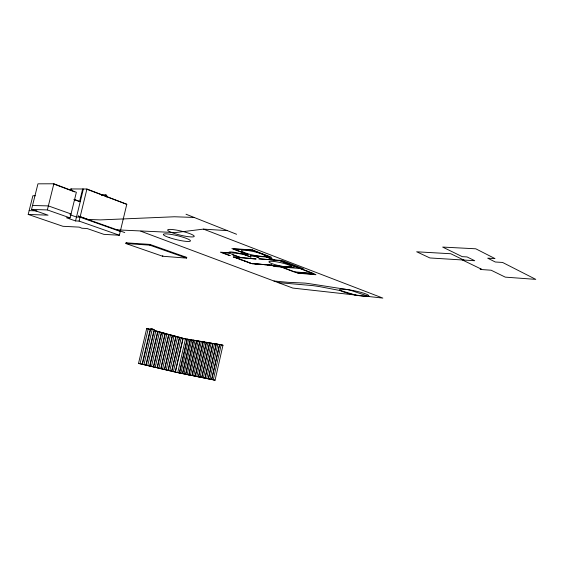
<?xml version="1.0" encoding="UTF-8"?>
<svg xmlns="http://www.w3.org/2000/svg" width="564" height="564" viewBox="0 0 564 564"><rect width="100%" height="100%" fill="white"/><g stroke="black" fill="none" stroke-linecap="round" stroke-linejoin="round"><path stroke-width="0.85" d="M214.517 343.645L212.854 343.37L204.972 378.106L206.628 378.444L214.517 343.645L216.266 344.125L208.405 378.86L201.686 377.443L209.554 342.827L211.204 343.102L212.952 343.582L205.106 378.19L198.422 376.78L206.276 342.285L209.667 343.039L208.031 342.764M217.852 344.195L216.181 343.92L208.285 378.775L209.949 379.114L217.852 344.195L219.607 344.674L211.726 379.537L210.062 379.198M215.067 380.214L211.62 379.452L219.53 344.47L221.208 344.752L222.963 345.231L215.067 380.214L213.389 379.875M221.208 344.752L213.291 379.798L211.62 379.452M198.175 340.952L190.364 375.145L188.764 374.82L196.575 340.684L198.175 340.952L199.931 341.431L192.134 375.561L190.54 375.236M209.477 343.878L201.827 377.527L195.179 376.118L203.019 341.749L204.647 342.017L206.396 342.496L198.57 376.886L191.964 375.469L199.783 341.22L203.153 341.96L195.539 375.356M201.397 341.481L193.572 375.793L191.964 375.469M204.647 342.017L196.794 376.47L195.179 376.118M200.051 377.112L207.912 342.559M203.329 377.774L211.204 343.102M175.185 372.007L182.962 338.259L181.199 337.78L179.641 337.519L171.851 371.274L175.185 372.007L173.642 371.69M175.418 372.113L183.159 338.478L185.5 338.858L187.255 339.338L179.514 373.001L175.418 372.113L182.637 373.636L190.392 339.852L188.637 339.38L187.065 339.119L179.303 372.896L185.782 374.27M177.745 372.585L185.5 338.858M180.868 373.213L188.637 339.38M185.979 373.424L193.551 340.374L190.216 339.641L182.433 373.537L188.947 374.912L196.533 341.749M184.012 373.854L191.795 339.902M193.381 340.162L185.591 374.172L187.177 374.496L194.975 340.423L196.73 340.903L193.381 340.162L194.975 340.423M160.733 368.602L168.671 334.382L166.859 333.895L165.301 333.641L157.349 367.855L160.733 368.602L159.189 368.292M186.557 258.115L186.726 257.417L149.89 244.409L126.089 242.837L125.92 243.549L162.643 256.246L186.557 258.115L149.721 245.136L125.92 243.549M164.385 369.462L161.015 368.722L168.925 334.621L170.483 334.875L172.281 335.361L164.385 369.462L162.841 369.152M170.483 334.875L162.566 369.032L161.015 368.722M168.016 370.315L164.653 369.575L172.521 335.594L174.079 335.848L175.869 336.334L168.016 370.315L166.465 370.005M174.079 335.848L166.204 369.892L164.653 369.575M171.611 371.161L168.269 370.428L176.095 336.56L177.653 336.814L179.43 337.3L171.611 371.161L170.067 370.851M177.653 336.814L169.813 370.738L168.269 370.428M181.199 337.78L173.402 371.584L171.851 371.274M145.857 365.098L154.162 329.587L152.294 329.08L150.736 328.826L142.424 364.344L145.857 365.098L144.313 364.788M149.622 365.987L146.196 365.232L154.275 330.652L155.833 330.906L157.687 331.406L149.622 365.987L148.071 365.676M155.833 330.906L147.74 365.542L146.196 365.232M153.352 366.868L149.939 366.114L157.976 331.653L159.534 331.907L161.374 332.407L153.352 366.868L151.808 366.551M159.534 331.907L151.49 366.424L149.939 366.114M157.053 367.735L153.662 366.988L161.649 332.647L163.207 332.901L165.033 333.394L157.053 367.735L155.509 367.425M163.207 332.901L155.206 367.305L153.662 366.988M166.859 333.895L158.9 368.172L157.349 367.855M162.643 256.246L162.799 255.562M142.072 364.21L138.511 363.427L146.682 328.593L148.233 328.847L150.228 329.383L142.072 364.21L140.528 363.9M148.233 328.847L140.055 363.738L138.511 363.427M152.294 329.08L143.968 364.654L142.424 364.344M149.721 245.136L149.89 244.409M35.335 195.764L32.881 195.729L28.2 214.426L62.928 226.298L79.263 227.123L81.914 228.244L87.046 228.505L103.868 234.349L119.356 235.244L126.78 204.288L86.934 189.011L70.845 188.94L70.43 190.618M105.397 196.624L105.799 194.954L106.744 195.32L106.328 197.033M119.356 235.244L79.094 221.088L75.527 220.933L66.51 217.767L70.063 217.908L76.366 192.268L53.855 183.786L37.95 183.822L31.542 209.441L48.046 215.166L28.2 214.426M73.856 199.501L79.552 201.609L82.647 188.996M75.527 220.933L83.352 188.996M86.934 189.011L79.094 221.088M31.542 209.441L47.362 209.928L53.855 183.786M239.566 253.638L242.048 253.673L251.065 257.078L241.18 253.61M236.598 234.272L227.419 230.641L203.498 229.118L175.482 232.565L117.192 229.872M101.527 194.904L105.799 194.954M101.717 195.257L106.744 195.32M79.552 201.609L80.257 201.623L74.561 199.515M126.78 204.288L87.209 189.384M32.529 205.493L48.363 205.895L71.036 213.96M29.152 210.626L36.921 210.88M194.164 217.45L174.417 216.766L100.322 219.904L87.85 219.417L78.156 215.977L124.771 232.572M119.547 231.416L120.266 231.459L80.046 217.161L76.485 217.027L69.936 214.708M230.38 252.996L220.383 252.171L229.407 255.52L230.239 255.584L222.082 252.552L230.591 253.144A16.434 2.369 12.8 0 1 240.222 253.814L242.048 253.941M234.067 257.247L256.141 258.996L240.786 257.487L231.846 254.413L239.94 257.431L233.228 256.937L235.794 257.642L234.899 257.311M278.186 282.599L312.752 285.61A42.688 5.386 12.1 0 1 319.689 286.639L341.467 290.798L355.39 295.042M185.013 257.283L186.726 257.417M272.962 265.87L279.483 266.384L293.788 271.813L313.344 273.441L279.328 260.307M281.091 266.998L274.576 266.476L270.988 264.868L273.885 265.7L293.308 267.23L294.112 267.54L280.357 266.455L298.166 273.216L315.932 274.71L279.258 260.568L258.798 258.805L282.07 260.512L303.425 268.774L281.965 267.068M295.832 272.334L313.605 273.815M297.002 272.772L314.768 274.266M273.921 281.006L287.788 282.303A58.127 7.762 12.8 0 0 290.03 282.416L305.117 283.107A20.262 2.63 12.2 0 1 308.163 283.488L347.854 289.649A8.756 1.163 12 0 1 351.316 290.538L369.265 296.586M154.162 329.587L150.736 328.826M150.228 329.383L146.682 328.593M157.687 331.406L154.275 330.652M161.374 332.407L157.976 331.653M163.482 333.148L165.033 333.394M172.281 335.361L168.925 334.621M175.869 336.334L172.521 335.594M179.43 337.3L176.095 336.56M182.962 338.259L179.641 337.519M187.255 339.338L183.159 338.478M190.392 339.852L187.065 339.119M193.551 340.374L190.216 339.641M199.931 341.431L196.575 340.684M203.153 341.96L199.783 341.22M206.396 342.496L203.019 341.749M211.31 343.307L212.952 343.582M214.609 343.85L216.266 344.125M219.607 344.674L216.181 343.92M222.963 345.231L219.53 344.47M187.361 374.595L188.947 374.912M193.734 375.885L195.341 376.209M206.628 378.444L211.726 379.537M188.764 374.82L192.134 375.561M161.649 332.647L162.869 332.979M165.301 333.641L167.113 334.128M209.554 342.827L210.724 343.145M206.276 342.285L207.446 342.609M212.854 343.37L214.024 343.695M126.089 242.837L127.725 243.401M140.796 231.198L292.822 288.077L382.829 298.088L203.498 229.118M47.362 209.928L70.063 217.908M251.932 263.508L252.75 263.811L250.691 263.416L271.397 265.277L269.719 264.904M257.79 263.973L259.447 264.34L258.636 264.037M256.951 263.903L257.762 264.206L256.112 263.839M255.273 263.776L256.084 264.072L254.434 263.705M253.603 263.642L254.413 263.945L252.764 263.578M263.719 264.431L264.53 264.742L262.866 264.368M262.02 264.297L262.831 264.608L261.174 264.234M260.321 264.171L261.139 264.474L259.482 264.1M268.859 264.833L269.67 265.143L267.999 264.77M54.193 184.181L74.652 191.88M267.139 264.699L267.949 265.009L266.286 264.636M265.425 264.565L266.236 264.876L264.572 264.502M70.845 188.94L71.818 189.314M255.062 256.183L258.904 257.642L254.181 256.119M267.11 257.036L274.753 259.976M266.208 256.972L273.857 259.905M186.014 214.221L227.419 230.641M464.63 260.469L450.77 253.737L416.676 251.791L429.902 257.959L474.754 260.73L467.055 256.944L462.24 256.655L442.641 247.074L475.769 248.794L495.002 258.594L487.67 258.157L495.277 261.999L502.573 262.45L535.8 279.377L505.266 277.135L491.131 270.212L480.965 269.514L480.154 269.127L481.501 269.218L462.417 259.969M229.21 252.785A8.968 1.304 12.9 0 1 231.402 251.974A8.968 1.304 12.9 0 1 239.883 253.525M291.08 267.026L290.876 267.089A11.527 1.671 12.5 0 1 289.995 267.202L289.621 267.216A11.527 1.671 12.5 0 1 285.342 266.878L284.679 266.779A11.527 1.671 12.5 0 1 282.606 266.434L281.887 266.3A11.527 1.671 12.5 0 1 268.901 261.823A11.527 1.671 12.5 0 1 281.443 262.81A11.527 1.671 12.5 0 1 291.08 267.026M368.32 296.213L368.045 296.276A14.925 1.974 11.9 0 1 355.334 295.014L354.389 294.824A14.925 1.974 11.9 0 1 340.508 290.636L340.212 290.446A14.925 1.974 11.9 0 1 347.459 289.579L348.333 289.706A14.925 1.974 11.9 0 1 363.738 293.209A14.925 1.974 11.9 0 1 368.32 296.213M263.106 256.472L262.69 256.486A11.929 1.784 12.8 0 1 259.44 256.253L258.791 256.169A11.929 1.784 12.8 0 1 241.653 251.058A11.929 1.784 12.8 0 1 255.421 252.023A11.929 1.784 12.8 0 1 263.106 256.472M252.468 249.937L231.896 248.604L247.272 254.434L248.146 254.498L233.658 248.999L252.446 250.219L269.923 256.965L250.289 255.577L251.142 255.908L271.693 257.36L252.468 249.937M236.633 257.952L235.801 257.896L237.472 258.263L236.633 257.952M238.311 258.58L237.479 258.516L239.15 258.89L238.311 258.58M239.982 259.2L239.15 259.137L240.814 259.503L239.982 259.2M241.646 259.814L240.821 259.75L242.478 260.124L241.646 259.814M243.31 260.434L242.478 260.371L244.134 260.737L243.31 260.434M244.959 261.047L244.127 260.984L245.784 261.351L244.959 261.047M246.609 261.654L245.777 261.59L247.434 261.964L246.609 261.654M248.252 262.267L247.42 262.204L249.069 262.57L248.252 262.267M249.887 262.873L249.055 262.81L250.705 263.176L249.887 262.873M183.638 231.698L182.764 231.466A13.684 2.08 13.5 0 0 169.193 229.414A13.684 2.08 13.5 0 0 171.005 232.262L171.597 232.502A13.684 2.08 13.5 0 0 192.698 236.915A13.684 2.08 13.5 0 0 183.638 231.698M169.27 237.606A13.91 2.037 13.5 0 0 190.428 240.983A13.91 2.037 13.5 0 0 171.103 234.412A13.91 2.037 13.5 0 0 169.27 237.606"/></g></svg>
